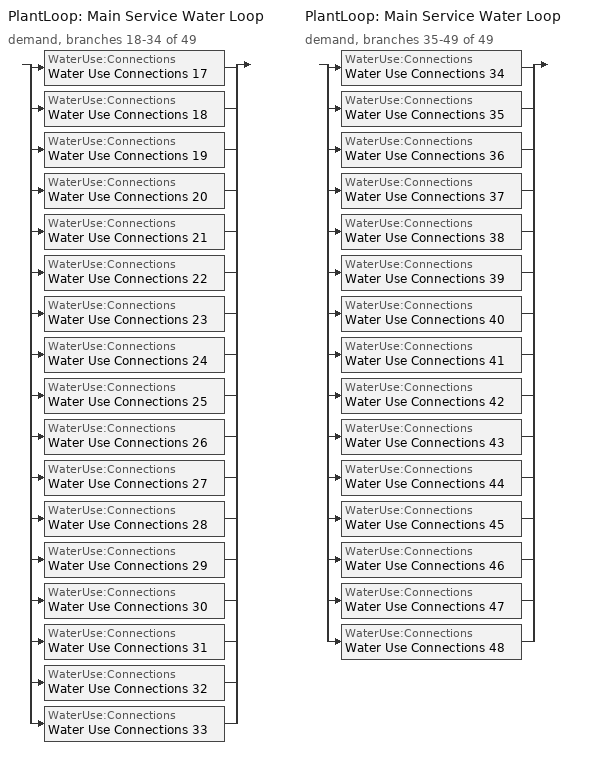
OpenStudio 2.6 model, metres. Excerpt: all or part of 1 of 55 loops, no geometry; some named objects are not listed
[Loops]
PlantLoop 'Main Service Water Loop'
 demand, branches 18-34 of 49: split
  | WaterUse:Connections 'Water Use Connections 17'
  | WaterUse:Connections 'Water Use Connections 18'
  | WaterUse:Connections 'Water Use Connections 19'
  | WaterUse:Connections 'Water Use Connections 20'
  | WaterUse:Connections 'Water Use Connections 21'
  | WaterUse:Connections 'Water Use Connections 22'
  | WaterUse:Connections 'Water Use Connections 23'
  | WaterUse:Connections 'Water Use Connections 24'
  | WaterUse:Connections 'Water Use Connections 25'
  | WaterUse:Connections 'Water Use Connections 26'
  | WaterUse:Connections 'Water Use Connections 27'
  | WaterUse:Connections 'Water Use Connections 28'
  | WaterUse:Connections 'Water Use Connections 29'
  | WaterUse:Connections 'Water Use Connections 30'
  | WaterUse:Connections 'Water Use Connections 31'
  | WaterUse:Connections 'Water Use Connections 32'
  | WaterUse:Connections 'Water Use Connections 33'
PlantLoop 'Main Service Water Loop'
 demand, branches 35-49 of 49: split
  | WaterUse:Connections 'Water Use Connections 34'
  | WaterUse:Connections 'Water Use Connections 35'
  | WaterUse:Connections 'Water Use Connections 36'
  | WaterUse:Connections 'Water Use Connections 37'
  | WaterUse:Connections 'Water Use Connections 38'
  | WaterUse:Connections 'Water Use Connections 39'
  | WaterUse:Connections 'Water Use Connections 40'
  | WaterUse:Connections 'Water Use Connections 41'
  | WaterUse:Connections 'Water Use Connections 42'
  | WaterUse:Connections 'Water Use Connections 43'
  | WaterUse:Connections 'Water Use Connections 44'
  | WaterUse:Connections 'Water Use Connections 45'
  | WaterUse:Connections 'Water Use Connections 46'
  | WaterUse:Connections 'Water Use Connections 47'
  | WaterUse:Connections 'Water Use Connections 48'
[WaterUse:Connections]
Name | Water Use Equipment Name 1
Water Use Connections 17 | Lobby_records_flr_1 Service Water Use 0.56gal/min
Water Use Connections 18 | Nursestn_lobby_flr_3 Service Water Use 0.17gal/min
Water Use Connections 19 | Nursestn_lobby_flr_4 Service Water Use 0.17gal/min
Water Use Connections 20 | Nursestn_lobby_flr_5 Service Water Use 0.2gal/min
Water Use Connections 21 | Office1_flr_5 Service Water Use 0.03gal/min
Water Use Connections 22 | Office1_mult4_flr_1 Service Water Use 0.01gal/min
Water Use Connections 23 | Office2_mult5_flr_5 Service Water Use 0.03gal/min
Water Use Connections 24 | Office3_flr_5 Service Water Use 0.03gal/min
Water Use Connections 25 | Office4_mult6_flr_5 Service Water Use 0.01gal/min
Water Use Connections 26 | Or1_flr_2 Service Water Use 0.07gal/min
Water Use Connections 27 | Or2_mult5_flr_2 Service Water Use 0.07gal/min
Water Use Connections 28 | Or3_flr_2 Service Water Use 0.07gal/min
Water Use Connections 29 | Or4_flr_2 Service Water Use 0.28gal/min
Water Use Connections 30 | Or_nursestn_lobby_flr_2 Service Water Use 0.19gal/min
Water Use Connections 31 | Patroom1_mult10_flr_3 Service Water Use 0.01gal/min
Water Use Connections 32 | Patroom1_mult10_flr_4 Service Water Use 0.01gal/min
Water Use Connections 33 | Patroom2_flr_3 Service Water Use 0.01gal/min
Water Use Connections 34 | Patroom2_flr_4 Service Water Use 0.01gal/min
Water Use Connections 35 | Patroom3_mult10_flr_3 Service Water Use 0.01gal/min
Water Use Connections 36 | Patroom3_mult10_flr_4 Service Water Use 0.01gal/min
Water Use Connections 37 | Patroom4_flr_3 Service Water Use 0.01gal/min
Water Use Connections 38 | Patroom4_flr_4 Service Water Use 0.01gal/min
Water Use Connections 39 | Patroom5_mult10_flr_3 Service Water Use 0.01gal/min
Water Use Connections 40 | Patroom5_mult10_flr_4 Service Water Use 0.01gal/min
Water Use Connections 41 | Patroom6_flr_3 Service Water Use 0.01gal/min
Water Use Connections 42 | Patroom6_flr_4 Service Water Use 0.01gal/min
Water Use Connections 43 | Patroom7_mult10_flr_3 Service Water Use 0.01gal/min
Water Use Connections 44 | Patroom7_mult10_flr_4 Service Water Use 0.01gal/min
Water Use Connections 45 | Patroom8_flr_3 Service Water Use 0.01gal/min
Water Use Connections 46 | Patroom8_flr_4 Service Water Use 0.01gal/min
Water Use Connections 47 | Phystherapy_flr_3 Service Water Use 0.09gal/min
Water Use Connections 48 | Radiology_flr_4 Service Water Use 0.18gal/min
[WaterUse:Equipment:Definition]
Name | Peak Flow Rate {m3/s} | Target Temperature Schedule | Sensible Fraction Schedule | Latent Fraction Schedule
Lobby_records_flr_1 Service Water Use Def 0.56gal/min | 3.52488e-05 | Schedule Ruleset 53 | Schedule Ruleset 51 | Schedule Ruleset 52
Nursestn_lobby_flr_3 Service Water Use Def 0.17gal/min | 1.08246e-05 | Schedule Ruleset 56 | Schedule Ruleset 54 | Schedule Ruleset 55
Nursestn_lobby_flr_4 Service Water Use Def 0.17gal/min | 1.08246e-05 | Schedule Ruleset 59 | Schedule Ruleset 57 | Schedule Ruleset 58
Nursestn_lobby_flr_5 Service Water Use Def 0.2gal/min | 1.24344e-05 | Schedule Ruleset 62 | Schedule Ruleset 60 | Schedule Ruleset 61
Office1_flr_5 Service Water Use Def 0.03gal/min | 1.66576e-06 | Schedule Ruleset 65 | Schedule Ruleset 63 | Schedule Ruleset 64
Office1_mult4_flr_1 Service Water Use Def 0.01gal/min | 3.33065e-07 | Schedule Ruleset 68 | Schedule Ruleset 66 | Schedule Ruleset 67
Office2_mult5_flr_5 Service Water Use Def 0.03gal/min | 1.66489e-06 | Schedule Ruleset 71 | Schedule Ruleset 69 | Schedule Ruleset 70
Office3_flr_5 Service Water Use Def 0.03gal/min | 1.66533e-06 | Schedule Ruleset 74 | Schedule Ruleset 72 | Schedule Ruleset 73
Office4_mult6_flr_5 Service Water Use Def 0.01gal/min | 3.33065e-07 | Schedule Ruleset 77 | Schedule Ruleset 75 | Schedule Ruleset 76
Or1_flr_2 Service Water Use Def 0.07gal/min | 4.44087e-06 | Schedule Ruleset 80 | Schedule Ruleset 78 | Schedule Ruleset 79
Or2_mult5_flr_2 Service Water Use Def 0.07gal/min | 4.44087e-06 | Schedule Ruleset 83 | Schedule Ruleset 81 | Schedule Ruleset 82
Or3_flr_2 Service Water Use Def 0.07gal/min | 4.44087e-06 | Schedule Ruleset 86 | Schedule Ruleset 84 | Schedule Ruleset 85
Or4_flr_2 Service Water Use Def 0.28gal/min | 1.77635e-05 | Schedule Ruleset 89 | Schedule Ruleset 87 | Schedule Ruleset 88
Or_nursestn_lobby_flr_2 Service Water Use Def 0.19gal/min | 1.21014e-05 | Schedule Ruleset 92 | Schedule Ruleset 90 | Schedule Ruleset 91
Patroom1_mult10_flr_3 Service Water Use Def 0.01gal/min | 4.99598e-07 | Schedule Ruleset 95 | Schedule Ruleset 93 | Schedule Ruleset 94
Patroom1_mult10_flr_4 Service Water Use Def 0.01gal/min | 4.99598e-07 | Schedule Ruleset 98 | Schedule Ruleset 96 | Schedule Ruleset 97
Patroom2_flr_3 Service Water Use Def 0.01gal/min | 8.32663e-07 | Schedule Ruleset 101 | Schedule Ruleset 99 | Schedule Ruleset 100
Patroom2_flr_4 Service Water Use Def 0.01gal/min | 8.32663e-07 | Schedule Ruleset 104 | Schedule Ruleset 102 | Schedule Ruleset 103
Patroom3_mult10_flr_3 Service Water Use Def 0.01gal/min | 4.82988e-07 | Schedule Ruleset 107 | Schedule Ruleset 105 | Schedule Ruleset 106
Patroom3_mult10_flr_4 Service Water Use Def 0.01gal/min | 4.82988e-07 | Schedule Ruleset 110 | Schedule Ruleset 108 | Schedule Ruleset 109
Patroom4_flr_3 Service Water Use Def 0.01gal/min | 8.32663e-07 | Schedule Ruleset 113 | Schedule Ruleset 111 | Schedule Ruleset 112
Patroom4_flr_4 Service Water Use Def 0.01gal/min | 8.32663e-07 | Schedule Ruleset 116 | Schedule Ruleset 114 | Schedule Ruleset 115
Patroom5_mult10_flr_3 Service Water Use Def 0.01gal/min | 4.99598e-07 | Schedule Ruleset 119 | Schedule Ruleset 117 | Schedule Ruleset 118
Patroom5_mult10_flr_4 Service Water Use Def 0.01gal/min | 4.99598e-07 | Schedule Ruleset 122 | Schedule Ruleset 120 | Schedule Ruleset 121
Patroom6_flr_3 Service Water Use Def 0.01gal/min | 6.6613e-07 | Schedule Ruleset 125 | Schedule Ruleset 123 | Schedule Ruleset 124
Patroom6_flr_4 Service Water Use Def 0.01gal/min | 6.6613e-07 | Schedule Ruleset 128 | Schedule Ruleset 126 | Schedule Ruleset 127
Patroom7_mult10_flr_3 Service Water Use Def 0.01gal/min | 4.82988e-07 | Schedule Ruleset 131 | Schedule Ruleset 129 | Schedule Ruleset 130
Patroom7_mult10_flr_4 Service Water Use Def 0.01gal/min | 4.82988e-07 | Schedule Ruleset 134 | Schedule Ruleset 132 | Schedule Ruleset 133
Patroom8_flr_3 Service Water Use Def 0.01gal/min | 6.6613e-07 | Schedule Ruleset 137 | Schedule Ruleset 135 | Schedule Ruleset 136
Patroom8_flr_4 Service Water Use Def 0.01gal/min | 6.6613e-07 | Schedule Ruleset 140 | Schedule Ruleset 138 | Schedule Ruleset 139
Phystherapy_flr_3 Service Water Use Def 0.09gal/min | 5.82864e-06 | Schedule Ruleset 143 | Schedule Ruleset 141 | Schedule Ruleset 142
Radiology_flr_4 Service Water Use Def 0.18gal/min | 1.16573e-05 | Schedule Ruleset 146 | Schedule Ruleset 144 | Schedule Ruleset 145
[WaterUse:Equipment]
Name | Water Use Equipment Definition | Space | Flow Rate Fraction Schedule
Lobby_records_flr_1 Service Water Use 0.56gal/min | Lobby_records_flr_1 Service Water Use Def 0.56gal/min | Lobby_Records_Flr_1 | NECB-A-Service Water Heating
Nursestn_lobby_flr_3 Service Water Use 0.17gal/min | Nursestn_lobby_flr_3 Service Water Use Def 0.17gal/min | NurseStn_Lobby_Flr_3 | NECB-H-Service Water Heating
Nursestn_lobby_flr_4 Service Water Use 0.17gal/min | Nursestn_lobby_flr_4 Service Water Use Def 0.17gal/min | NurseStn_Lobby_Flr_4 | NECB-H-Service Water Heating
Nursestn_lobby_flr_5 Service Water Use 0.2gal/min | Nursestn_lobby_flr_5 Service Water Use Def 0.2gal/min | NurseStn_Lobby_Flr_5 | NECB-H-Service Water Heating
Office1_flr_5 Service Water Use 0.03gal/min | Office1_flr_5 Service Water Use Def 0.03gal/min | Office1_Flr_5 | NECB-A-Service Water Heating
Office1_mult4_flr_1 Service Water Use 0.01gal/min | Office1_mult4_flr_1 Service Water Use Def 0.01gal/min | Office1_Mult4_Flr_1 | NECB-A-Service Water Heating
Office2_mult5_flr_5 Service Water Use 0.03gal/min | Office2_mult5_flr_5 Service Water Use Def 0.03gal/min | Office2_Mult5_Flr_5 | NECB-A-Service Water Heating
Office3_flr_5 Service Water Use 0.03gal/min | Office3_flr_5 Service Water Use Def 0.03gal/min | Office3_Flr_5 | NECB-A-Service Water Heating
Office4_mult6_flr_5 Service Water Use 0.01gal/min | Office4_mult6_flr_5 Service Water Use Def 0.01gal/min | Office4_Mult6_Flr_5 | NECB-A-Service Water Heating
Or1_flr_2 Service Water Use 0.07gal/min | Or1_flr_2 Service Water Use Def 0.07gal/min | OR1_Flr_2 | NECB-H-Service Water Heating
Or2_mult5_flr_2 Service Water Use 0.07gal/min | Or2_mult5_flr_2 Service Water Use Def 0.07gal/min | OR2_Mult5_Flr_2 | NECB-H-Service Water Heating
Or3_flr_2 Service Water Use 0.07gal/min | Or3_flr_2 Service Water Use Def 0.07gal/min | OR3_Flr_2 | NECB-H-Service Water Heating
Or4_flr_2 Service Water Use 0.28gal/min | Or4_flr_2 Service Water Use Def 0.28gal/min | OR4_Flr_2 | NECB-H-Service Water Heating
Or_nursestn_lobby_flr_2 Service Water Use 0.19gal/min | Or_nursestn_lobby_flr_2 Service Water Use Def 0.19gal/min | OR_NurseStn_Lobby_Flr_2 | NECB-H-Service Water Heating
Patroom1_mult10_flr_3 Service Water Use 0.01gal/min | Patroom1_mult10_flr_3 Service Water Use Def 0.01gal/min | PatRoom1_Mult10_Flr_3 | NECB-H-Service Water Heating
Patroom1_mult10_flr_4 Service Water Use 0.01gal/min | Patroom1_mult10_flr_4 Service Water Use Def 0.01gal/min | PatRoom1_Mult10_Flr_4 | NECB-H-Service Water Heating
Patroom2_flr_3 Service Water Use 0.01gal/min | Patroom2_flr_3 Service Water Use Def 0.01gal/min | PatRoom2_Flr_3 | NECB-H-Service Water Heating
Patroom2_flr_4 Service Water Use 0.01gal/min | Patroom2_flr_4 Service Water Use Def 0.01gal/min | PatRoom2_Flr_4 | NECB-H-Service Water Heating
Patroom3_mult10_flr_3 Service Water Use 0.01gal/min | Patroom3_mult10_flr_3 Service Water Use Def 0.01gal/min | PatRoom3_Mult10_Flr_3 | NECB-H-Service Water Heating
Patroom3_mult10_flr_4 Service Water Use 0.01gal/min | Patroom3_mult10_flr_4 Service Water Use Def 0.01gal/min | PatRoom3_Mult10_Flr_4 | NECB-H-Service Water Heating
Patroom4_flr_3 Service Water Use 0.01gal/min | Patroom4_flr_3 Service Water Use Def 0.01gal/min | PatRoom4_Flr_3 | NECB-H-Service Water Heating
Patroom4_flr_4 Service Water Use 0.01gal/min | Patroom4_flr_4 Service Water Use Def 0.01gal/min | PatRoom4_Flr_4 | NECB-H-Service Water Heating
Patroom5_mult10_flr_3 Service Water Use 0.01gal/min | Patroom5_mult10_flr_3 Service Water Use Def 0.01gal/min | PatRoom5_Mult10_Flr_3 | NECB-H-Service Water Heating
Patroom5_mult10_flr_4 Service Water Use 0.01gal/min | Patroom5_mult10_flr_4 Service Water Use Def 0.01gal/min | PatRoom5_Mult10_Flr_4 | NECB-H-Service Water Heating
Patroom6_flr_3 Service Water Use 0.01gal/min | Patroom6_flr_3 Service Water Use Def 0.01gal/min | PatRoom6_Flr_3 | NECB-H-Service Water Heating
Patroom6_flr_4 Service Water Use 0.01gal/min | Patroom6_flr_4 Service Water Use Def 0.01gal/min | PatRoom6_Flr_4 | NECB-H-Service Water Heating
Patroom7_mult10_flr_3 Service Water Use 0.01gal/min | Patroom7_mult10_flr_3 Service Water Use Def 0.01gal/min | PatRoom7_Mult10_Flr_3 | NECB-H-Service Water Heating
Patroom7_mult10_flr_4 Service Water Use 0.01gal/min | Patroom7_mult10_flr_4 Service Water Use Def 0.01gal/min | PatRoom7_Mult10_Flr_4 | NECB-H-Service Water Heating
Patroom8_flr_3 Service Water Use 0.01gal/min | Patroom8_flr_3 Service Water Use Def 0.01gal/min | PatRoom8_Flr_3 | NECB-H-Service Water Heating
Patroom8_flr_4 Service Water Use 0.01gal/min | Patroom8_flr_4 Service Water Use Def 0.01gal/min | PatRoom8_Flr_4 | NECB-H-Service Water Heating
Phystherapy_flr_3 Service Water Use 0.09gal/min | Phystherapy_flr_3 Service Water Use Def 0.09gal/min | PhysTherapy_Flr_3 | NECB-C-Service Water Heating
Radiology_flr_4 Service Water Use 0.18gal/min | Radiology_flr_4 Service Water Use Def 0.18gal/min | Radiology_Flr_4 | NECB-H-Service Water Heating
[Schedule:Ruleset]
Name | Default Day Schedule
NECB-A-Service Water Heating | NECB-A-Service Water Heating Default
NECB-H-Service Water Heating | NECB-H-Service Water Heating Default
Schedule Ruleset 51 | Schedule Day 55
Schedule Ruleset 52 | Schedule Day 56
Schedule Ruleset 53 | Schedule Day 57
Schedule Ruleset 54 | Schedule Day 58
Schedule Ruleset 55 | Schedule Day 59
Schedule Ruleset 56 | Schedule Day 60
Schedule Ruleset 57 | Schedule Day 61
Schedule Ruleset 58 | Schedule Day 62
Schedule Ruleset 59 | Schedule Day 63
Schedule Ruleset 60 | Schedule Day 64
Schedule Ruleset 61 | Schedule Day 65
Schedule Ruleset 62 | Schedule Day 66
Schedule Ruleset 63 | Schedule Day 67
Schedule Ruleset 64 | Schedule Day 68
Schedule Ruleset 65 | Schedule Day 69
Schedule Ruleset 66 | Schedule Day 70
Schedule Ruleset 67 | Schedule Day 71
Schedule Ruleset 68 | Schedule Day 72
Schedule Ruleset 69 | Schedule Day 73
Schedule Ruleset 70 | Schedule Day 74
Schedule Ruleset 71 | Schedule Day 75
Schedule Ruleset 72 | Schedule Day 76
Schedule Ruleset 73 | Schedule Day 77
Schedule Ruleset 74 | Schedule Day 78
Schedule Ruleset 75 | Schedule Day 79
Schedule Ruleset 76 | Schedule Day 80
Schedule Ruleset 77 | Schedule Day 81
Schedule Ruleset 78 | Schedule Day 82
Schedule Ruleset 79 | Schedule Day 83
Schedule Ruleset 80 | Schedule Day 84
Schedule Ruleset 81 | Schedule Day 85
Schedule Ruleset 82 | Schedule Day 86
Schedule Ruleset 83 | Schedule Day 87
Schedule Ruleset 84 | Schedule Day 88
Schedule Ruleset 85 | Schedule Day 89
Schedule Ruleset 86 | Schedule Day 90
Schedule Ruleset 87 | Schedule Day 91
Schedule Ruleset 88 | Schedule Day 92
Schedule Ruleset 89 | Schedule Day 93
Schedule Ruleset 90 | Schedule Day 94
Schedule Ruleset 91 | Schedule Day 95
Schedule Ruleset 92 | Schedule Day 96
Schedule Ruleset 93 | Schedule Day 97
Schedule Ruleset 94 | Schedule Day 98
Schedule Ruleset 95 | Schedule Day 99
Schedule Ruleset 96 | Schedule Day 100
Schedule Ruleset 97 | Schedule Day 101
Schedule Ruleset 98 | Schedule Day 102
Schedule Ruleset 99 | Schedule Day 103
Schedule Ruleset 100 | Schedule Day 104
Schedule Ruleset 101 | Schedule Day 105
Schedule Ruleset 102 | Schedule Day 106
Schedule Ruleset 103 | Schedule Day 107
Schedule Ruleset 104 | Schedule Day 108
Schedule Ruleset 105 | Schedule Day 109
Schedule Ruleset 106 | Schedule Day 110
Schedule Ruleset 107 | Schedule Day 111
Schedule Ruleset 108 | Schedule Day 112
Schedule Ruleset 109 | Schedule Day 113
Schedule Ruleset 110 | Schedule Day 114
Schedule Ruleset 111 | Schedule Day 115
Schedule Ruleset 112 | Schedule Day 116
Schedule Ruleset 113 | Schedule Day 117
Schedule Ruleset 114 | Schedule Day 118
Schedule Ruleset 115 | Schedule Day 119
Schedule Ruleset 116 | Schedule Day 120
Schedule Ruleset 117 | Schedule Day 121
Schedule Ruleset 118 | Schedule Day 122
Schedule Ruleset 119 | Schedule Day 123
Schedule Ruleset 120 | Schedule Day 124
Schedule Ruleset 121 | Schedule Day 125
Schedule Ruleset 122 | Schedule Day 126
Schedule Ruleset 123 | Schedule Day 127
Schedule Ruleset 124 | Schedule Day 128
Schedule Ruleset 125 | Schedule Day 129
Schedule Ruleset 126 | Schedule Day 130
Schedule Ruleset 127 | Schedule Day 131
Schedule Ruleset 128 | Schedule Day 132
Schedule Ruleset 129 | Schedule Day 133
Schedule Ruleset 130 | Schedule Day 134
Schedule Ruleset 131 | Schedule Day 135
Schedule Ruleset 132 | Schedule Day 136
Schedule Ruleset 133 | Schedule Day 137
Schedule Ruleset 134 | Schedule Day 138
Schedule Ruleset 135 | Schedule Day 139
Schedule Ruleset 136 | Schedule Day 140
Schedule Ruleset 137 | Schedule Day 141
Schedule Ruleset 138 | Schedule Day 142
Schedule Ruleset 139 | Schedule Day 143
Schedule Ruleset 140 | Schedule Day 144
Schedule Ruleset 141 | Schedule Day 145
Schedule Ruleset 142 | Schedule Day 146
Schedule Ruleset 143 | Schedule Day 147
NECB-C-Service Water Heating | NECB-C-Service Water Heating Default
Schedule Ruleset 144 | Schedule Day 148
Schedule Ruleset 145 | Schedule Day 149
Schedule Ruleset 146 | Schedule Day 150
[Schedule:Day]
NECB-A-Service Water Heating Default; NECB-A-Service Water Heating Default|Wkdy Day: 7, 0, 0.05, 8, 0, 0.1, 10, 0, 0.5, 16, 0, 0.9, 17, 0, 0.7, 18, 0, 0.5, 19, 0, 0.3, 22, 0, 0.2, 24, 0, 0.05
NECB-A-Service Water Heating Sat Day; NECB-A-Service Water Heating Sun|Hol Day; Schedule Day 56; Schedule Day 59; Schedule Day 62; Schedule Day 65; Schedule Day 68; Schedule Day 71; Schedule Day 74; Schedule Day 77; Schedule Day 80; Schedule Day 83; Schedule Day 86; Schedule Day 89; Schedule Day 92; Schedule Day 95; Schedule Day 98; Schedule Day 101; Schedule Day 104; Schedule Day 107; Schedule Day 110; Schedule Day 113; Schedule Day 116; Schedule Day 119; Schedule Day 122; Schedule Day 125; Schedule Day 128; Schedule Day 131; Schedule Day 134; Schedule Day 137; Schedule Day 140; Schedule Day 143; Schedule Day 146; Schedule Day 149: 24, 0, 0.05
NECB-H-Service Water Heating Default; NECB-H-Service Water Heating Default|Wkdy Day; NECB-H-Service Water Heating Sat Day; NECB-H-Service Water Heating Sun|Hol Day: 24, 0, 0.9
Schedule Day 55; Schedule Day 58; Schedule Day 61; Schedule Day 64; Schedule Day 67; Schedule Day 70; Schedule Day 73; Schedule Day 76; Schedule Day 79; Schedule Day 82; Schedule Day 85; Schedule Day 88; Schedule Day 91; Schedule Day 94; Schedule Day 97; Schedule Day 100; Schedule Day 103; Schedule Day 106; Schedule Day 109; Schedule Day 112; Schedule Day 115; Schedule Day 118; Schedule Day 121; Schedule Day 124; Schedule Day 127; Schedule Day 130; Schedule Day 133; Schedule Day 136; Schedule Day 139; Schedule Day 142; Schedule Day 145; Schedule Day 148: 24, 0, 0.2
Schedule Day 57; Schedule Day 60; Schedule Day 63; Schedule Day 66; Schedule Day 69; Schedule Day 72; Schedule Day 75; Schedule Day 78; Schedule Day 81; Schedule Day 84; Schedule Day 87; Schedule Day 90; Schedule Day 93; Schedule Day 96; Schedule Day 99; Schedule Day 102; Schedule Day 105; Schedule Day 108; Schedule Day 111; Schedule Day 114; Schedule Day 117; Schedule Day 120; Schedule Day 123; Schedule Day 126; Schedule Day 129; Schedule Day 132; Schedule Day 135; Schedule Day 138; Schedule Day 141; Schedule Day 144; Schedule Day 147; Schedule Day 150: 24, 0, 60
NECB-C-Service Water Heating Default; NECB-C-Service Water Heating Default|Wkdy Day: 8, 0, 0.05, 9, 0, 0.1, 10, 0, 0.2, 11, 0, 0.3, 12, 0, 0.4, 16, 0, 0.8, 17, 0, 0.6, 18, 0, 0.4, 19, 0, 0.3, 21, 0, 0.2, 24, 0, 0.05
NECB-C-Service Water Heating Sat Day: 8, 0, 0.05, 9, 0, 0.1, 10, 0, 0.2, 11, 0, 0.3, 12, 0, 0.5, 16, 0, 0.9, 17, 0, 0.7, 18, 0, 0.5, 19, 0, 0.3, 21, 0, 0.2, 24, 0, 0.05
NECB-C-Service Water Heating Sun|Hol Day: 8, 0, 0.05, 9, 0, 0.1, 10, 0, 0.2, 11, 0, 0.3, 12, 0, 0.5, 17, 0, 0.9, 18, 0, 0.5, 19, 0, 0.3, 24, 0, 0.05
[Schedule:Rule] Date Specification Type=DateRange; Start Month=1; Start Day=1; End Month=12; End Day=31
Name | Schedule Ruleset | Rule Order | Day Schedule | Apply Monday | Apply Tuesday | Apply Wednesday | Apply Thursday | Apply Friday | Apply Saturday | Apply Sunday
Schedule Rule 71 | NECB-A-Service Water Heating | 2 | NECB-A-Service Water Heating Default|Wkdy Day | Yes | Yes | Yes | Yes | Yes
Schedule Rule 72 | NECB-A-Service Water Heating | 1 | NECB-A-Service Water Heating Sat Day |  |  |  |  |  | Yes
Schedule Rule 73 | NECB-A-Service Water Heating | 0 | NECB-A-Service Water Heating Sun|Hol Day |  |  |  |  |  |  | Yes
Schedule Rule 77 | NECB-H-Service Water Heating | 2 | NECB-H-Service Water Heating Default|Wkdy Day | Yes | Yes | Yes | Yes | Yes
Schedule Rule 78 | NECB-H-Service Water Heating | 1 | NECB-H-Service Water Heating Sat Day |  |  |  |  |  | Yes
Schedule Rule 79 | NECB-H-Service Water Heating | 0 | NECB-H-Service Water Heating Sun|Hol Day |  |  |  |  |  |  | Yes
Schedule Rule 80 | NECB-C-Service Water Heating | 2 | NECB-C-Service Water Heating Default|Wkdy Day | Yes | Yes | Yes | Yes | Yes
Schedule Rule 81 | NECB-C-Service Water Heating | 1 | NECB-C-Service Water Heating Sat Day |  |  |  |  |  | Yes
Schedule Rule 82 | NECB-C-Service Water Heating | 0 | NECB-C-Service Water Heating Sun|Hol Day |  |  |  |  |  |  | Yes
